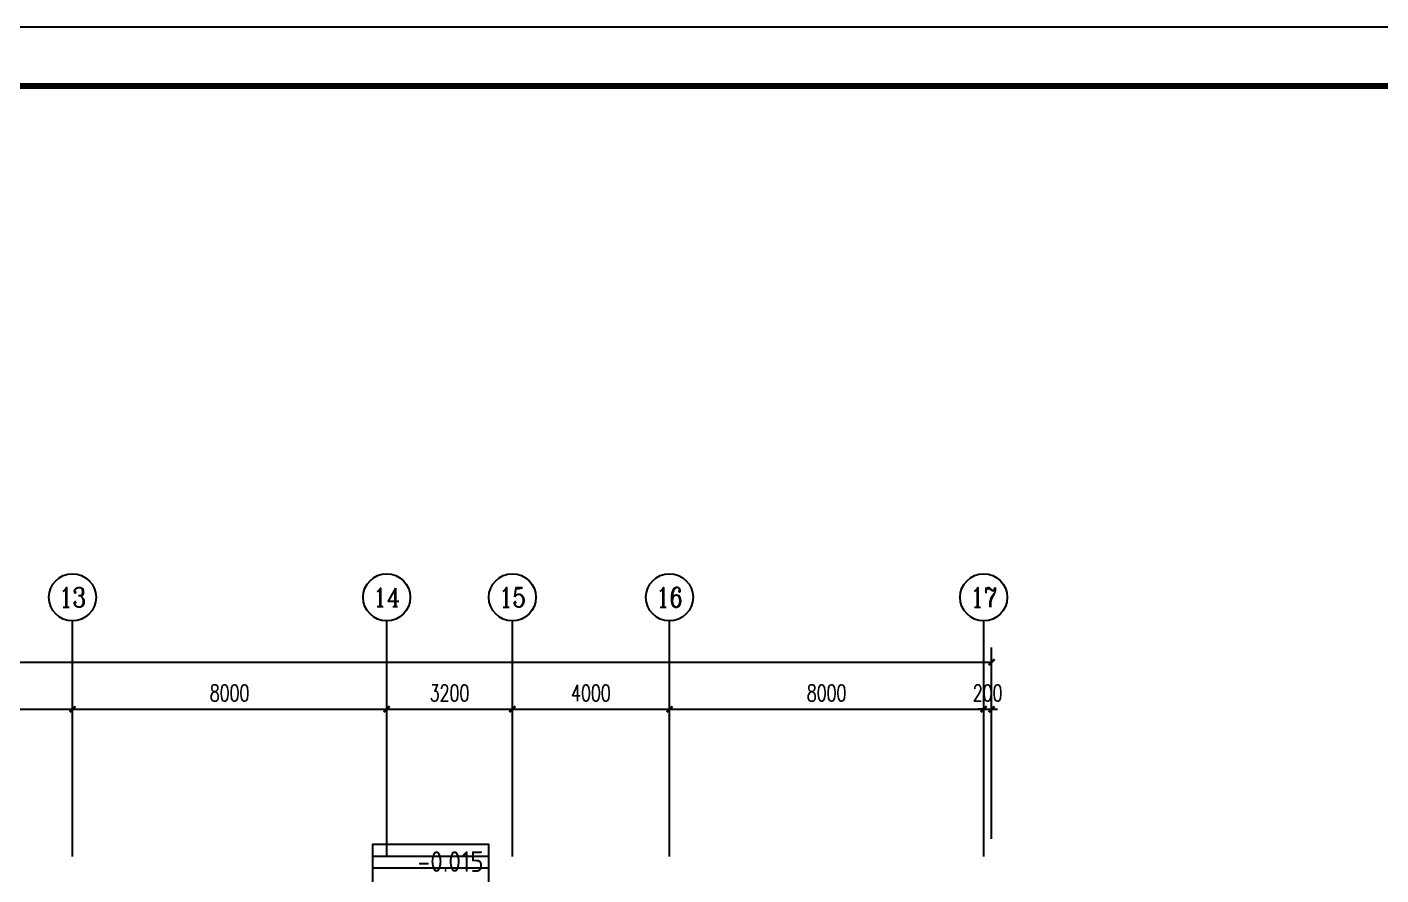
# Model space of a CAD drawing. Extents: x 1725663 to 4653551, y -550461 to 248782.
# Drawn here: x 2142894 to 2177363, y -26859 to -5262 of the extents above; entities that cross this region are included whole.
import ezdxf
from ezdxf.enums import TextEntityAlignment as Align

# ---------------------------------------------------------------- set-up
doc = ezdxf.new("R2010")
doc.units = 0
doc.header["$LTSCALE"] = 1000
for name, color, linetype in [('0-底图', 7, 'Continuous'), ('A-ANNO-TXT', 7, 'Continuous'), ('AXIS', 3, 'Continuous'), ('AXIS_TEXT', 7, 'Continuous'), ('BTTK', 7, 'Continuous'), ('E2-楼梯、坡道', 52, 'Continuous'), ('PUB_TITLE', 4, 'Continuous')]:
    doc.layers.add(name, color=color, linetype=linetype)
doc.styles.add('_TCH_AXIS', font='COMPLEX', dxfattribs={"bigfont": 'GBCBIG'})
doc.styles.add('A_DIM_T3', font='SIMPLEX', dxfattribs={"width": 0.7, "bigfont": 'HZ'})
doc.styles.add('COMPLEX', font='COMPLEX')
doc.styles.add('HZ(TK)', font='geniso.shx', dxfattribs={"width": 0.9, "bigfont": 'hztxt.shx'})
doc.styles.get("Standard").update_dxf_attribs({"font": 'geniso.shx', "bigfont": 'hztxt.shx'})
doc.dimstyles.new('_TCH_ARCH&&150', dxfattribs={"dimtxt": 420, "dimasz": 150, "dimexe": 375, "dimexo": 450, "dimgap": 202.5, "dimtad": 1, "dimdec": 0, "dimzin": 0, "dimdsep": 46, "dimtxsty": 'A_DIM_T3', "dimblk": 'ARCHTICK', "dimcen": 0.09, "dimclrt": 7, "dimazin": 2, "dimtfac": 1, "dimtdec": 0, "dimtix": 1, "dimtmove": 2, "dimatfit": 3, "dimfxl": 150, "dimtolj": 1, "dimtzin": 0, "dimarcsym": 0})

# ---------------------------------------------------------------- blocks, each defined once
blk = doc.blocks.new('vhtemplate_2020年新竖式图框_A0')
at = {"layer": 'PUB_TITLE', "color": 7}
blk.add_lwpolyline([(0, 0), (1189, 0), (1189, 841), (0, 841)], close=True, dxfattribs=at)
at = {"layer": 'PUB_TITLE', "const_width": 1}
blk.add_lwpolyline([(25, 10), (1179, 10), (1179, 831), (25, 831)], close=True, dxfattribs=at)
at = {"layer": 'BTTK', "color": 4, "style": 'HZ(TK)', "width": 0.9}
for tag, p in [('合作单位', (1144, 743.5)), ('建设单位', (1144, 209.5)), ('工程名称', (1144, 176.5)), ('子项名称', (1154, 160)), ('图纸名称', (1144, 141))]:
    blk.add_attdef(tag, text='', height=3.5, dxfattribs=at).set_placement(p, align=Align.MIDDLE_CENTER)
for tag, p in [('注册证书号', (1156.5, 309.01)), ('注册印章号', (1156.5, 301.01)), ('设计号', (1154, 193)), ('图别', (1137.75, 34)), ('图号', (1170.25, 34)), ('版本号', (1137.75, 26)), ('日期', (1170.25, 26))]:
    blk.add_attdef(tag, text='', height=3.5, dxfattribs=at).set_placement(p, align=Align.MIDDLE)
blk = doc.blocks.new('_ArchTick')
at = {"color": 0, "linetype": 'ByBlock', "const_width": 0.4}
blk.add_lwpolyline([(-0.5, -0.5), (0.5, 0.5)], dxfattribs=at)
blk = doc.blocks.new('*D707')
at = {"layer": 'AXIS', "color": 0, "lineweight": -2, "transparency": 16777216}
for p, q in [((1497007, 55195), (1497007, 60070)), ((1604207, 55195), (1604207, 60070)), ((1497007, 59695), (1604207, 59695))]:
    blk.add_line(p, q, dxfattribs=at)
at = {"layer": 'Defpoints', "color": 0, "transparency": 16777216}
for p in [(1604207, 59695), (1497007, 54745), (1604207, 54745)]:
    blk.add_point(p, dxfattribs=at)
at = {"layer": 'AXIS', "color": 0, "lineweight": -2, "transparency": 16777216, "xscale": 150, "yscale": 150, "zscale": 150, "rotation": 180}
blk.add_blockref('_ArchTick', (1497007, 59695), dxfattribs=at)
at = {"layer": 'AXIS', "color": 0, "lineweight": -2, "transparency": 16777216, "xscale": 150, "yscale": 150, "zscale": 150}
blk.add_blockref('_ArchTick', (1604207, 59695), dxfattribs=at)
at = {"layer": 'AXIS', "color": 7, "transparency": 16777216, "insert": (1550607, 60108), "char_height": 420, "attachment_point": 5, "style": 'A_DIM_T3'}
blk.add_mtext('\\A1;107200', dxfattribs=at)
blk = doc.blocks.new('*D720')
at = {"layer": 'AXIS', "color": 0, "lineweight": -2, "transparency": 16777216}
for p, q in [((1572807, 55195), (1572807, 58870)), ((1580807, 55195), (1580807, 58870)), ((1572807, 58495), (1580807, 58495))]:
    blk.add_line(p, q, dxfattribs=at)
at = {"layer": 'Defpoints', "color": 0, "transparency": 16777216}
for p in [(1580807, 58495), (1572807, 54745), (1580807, 54745)]:
    blk.add_point(p, dxfattribs=at)
at = {"layer": 'AXIS', "color": 0, "lineweight": -2, "transparency": 16777216, "xscale": 150, "yscale": 150, "zscale": 150, "rotation": 180}
blk.add_blockref('_ArchTick', (1572807, 58495), dxfattribs=at)
at = {"layer": 'AXIS', "color": 0, "lineweight": -2, "transparency": 16777216, "xscale": 150, "yscale": 150, "zscale": 150}
blk.add_blockref('_ArchTick', (1580807, 58495), dxfattribs=at)
at = {"layer": 'AXIS', "color": 7, "transparency": 16777216, "insert": (1576807, 58908), "char_height": 420, "attachment_point": 5, "style": 'A_DIM_T3'}
blk.add_mtext('\\A1;8000', dxfattribs=at)
blk = doc.blocks.new('*D721')
at = {"layer": 'AXIS', "color": 0, "lineweight": -2, "transparency": 16777216}
for p, q in [((1580807, 55195), (1580807, 58870)), ((1588807, 55195), (1588807, 58870)), ((1580807, 58495), (1588807, 58495))]:
    blk.add_line(p, q, dxfattribs=at)
at = {"layer": 'Defpoints', "color": 0, "transparency": 16777216}
for p in [(1588807, 58495), (1580807, 54745), (1588807, 54745)]:
    blk.add_point(p, dxfattribs=at)
at = {"layer": 'AXIS', "color": 0, "lineweight": -2, "transparency": 16777216, "xscale": 150, "yscale": 150, "zscale": 150, "rotation": 180}
blk.add_blockref('_ArchTick', (1580807, 58495), dxfattribs=at)
at = {"layer": 'AXIS', "color": 0, "lineweight": -2, "transparency": 16777216, "xscale": 150, "yscale": 150, "zscale": 150}
blk.add_blockref('_ArchTick', (1588807, 58495), dxfattribs=at)
at = {"layer": 'AXIS', "color": 7, "transparency": 16777216, "insert": (1584807, 58908), "char_height": 420, "attachment_point": 5, "style": 'A_DIM_T3'}
blk.add_mtext('\\A1;8000', dxfattribs=at)
blk = doc.blocks.new('*D722')
at = {"layer": 'AXIS', "color": 0, "lineweight": -2, "transparency": 16777216}
for p, q in [((1588807, 55195), (1588807, 58870)), ((1592007, 55195), (1592007, 58870)), ((1588807, 58495), (1592007, 58495))]:
    blk.add_line(p, q, dxfattribs=at)
at = {"layer": 'Defpoints', "color": 0, "transparency": 16777216}
for p in [(1592007, 58495), (1588807, 54745), (1592007, 54745)]:
    blk.add_point(p, dxfattribs=at)
at = {"layer": 'AXIS', "color": 0, "lineweight": -2, "transparency": 16777216, "xscale": 150, "yscale": 150, "zscale": 150, "rotation": 180}
blk.add_blockref('_ArchTick', (1588807, 58495), dxfattribs=at)
at = {"layer": 'AXIS', "color": 0, "lineweight": -2, "transparency": 16777216, "xscale": 150, "yscale": 150, "zscale": 150}
blk.add_blockref('_ArchTick', (1592007, 58495), dxfattribs=at)
at = {"layer": 'AXIS', "color": 7, "transparency": 16777216, "insert": (1590407, 58908), "char_height": 420, "attachment_point": 5, "style": 'A_DIM_T3'}
blk.add_mtext('\\A1;3200', dxfattribs=at)
blk = doc.blocks.new('*D723')
at = {"layer": 'AXIS', "color": 0, "lineweight": -2, "transparency": 16777216}
for p, q in [((1592007, 55195), (1592007, 58870)), ((1596007, 55195), (1596007, 58870)), ((1592007, 58495), (1596007, 58495))]:
    blk.add_line(p, q, dxfattribs=at)
at = {"layer": 'Defpoints', "color": 0, "transparency": 16777216}
for p in [(1596007, 58495), (1592007, 54745), (1596007, 54745)]:
    blk.add_point(p, dxfattribs=at)
at = {"layer": 'AXIS', "color": 0, "lineweight": -2, "transparency": 16777216, "xscale": 150, "yscale": 150, "zscale": 150, "rotation": 180}
blk.add_blockref('_ArchTick', (1592007, 58495), dxfattribs=at)
at = {"layer": 'AXIS', "color": 0, "lineweight": -2, "transparency": 16777216, "xscale": 150, "yscale": 150, "zscale": 150}
blk.add_blockref('_ArchTick', (1596007, 58495), dxfattribs=at)
at = {"layer": 'AXIS', "color": 7, "transparency": 16777216, "insert": (1594007, 58908), "char_height": 420, "attachment_point": 5, "style": 'A_DIM_T3'}
blk.add_mtext('\\A1;4000', dxfattribs=at)
blk = doc.blocks.new('*D724')
at = {"layer": 'AXIS', "color": 0, "lineweight": -2, "transparency": 16777216}
for p, q in [((1596007, 55195), (1596007, 58870)), ((1604007, 55195), (1604007, 58870)), ((1596007, 58495), (1604007, 58495))]:
    blk.add_line(p, q, dxfattribs=at)
at = {"layer": 'Defpoints', "color": 0, "transparency": 16777216}
for p in [(1604007, 58495), (1596007, 54745), (1604007, 54745)]:
    blk.add_point(p, dxfattribs=at)
at = {"layer": 'AXIS', "color": 0, "lineweight": -2, "transparency": 16777216, "xscale": 150, "yscale": 150, "zscale": 150, "rotation": 180}
blk.add_blockref('_ArchTick', (1596007, 58495), dxfattribs=at)
at = {"layer": 'AXIS', "color": 0, "lineweight": -2, "transparency": 16777216, "xscale": 150, "yscale": 150, "zscale": 150}
blk.add_blockref('_ArchTick', (1604007, 58495), dxfattribs=at)
at = {"layer": 'AXIS', "color": 7, "transparency": 16777216, "insert": (1600007, 58908), "char_height": 420, "attachment_point": 5, "style": 'A_DIM_T3'}
blk.add_mtext('\\A1;8000', dxfattribs=at)
blk = doc.blocks.new('*D725')
at = {"layer": 'AXIS', "color": 0, "lineweight": -2, "transparency": 16777216}
for p, q in [((1604007, 55195), (1604007, 58870)), ((1604207, 55195), (1604207, 58870)), ((1604007, 58495), (1603857, 58495)), ((1604007, 58495), (1604207, 58495)), ((1604207, 58495), (1604357, 58495))]:
    blk.add_line(p, q, dxfattribs=at)
at = {"layer": 'Defpoints', "color": 0, "transparency": 16777216}
for p in [(1604207, 58495), (1604007, 54745), (1604207, 54745)]:
    blk.add_point(p, dxfattribs=at)
at = {"layer": 'AXIS', "color": 0, "lineweight": -2, "transparency": 16777216, "xscale": 150, "yscale": 150, "zscale": 150}
blk.add_blockref('_ArchTick', (1604007, 58495), dxfattribs=at)
at = {"layer": 'AXIS', "color": 0, "lineweight": -2, "transparency": 16777216, "xscale": 150, "yscale": 150, "zscale": 150, "rotation": 180}
blk.add_blockref('_ArchTick', (1604207, 58495), dxfattribs=at)
at = {"layer": 'AXIS', "color": 7, "transparency": 16777216, "insert": (1604107, 58908), "char_height": 420, "attachment_point": 5, "style": 'A_DIM_T3'}
blk.add_mtext('\\A1;200', dxfattribs=at)
blk = doc.blocks.new('_AXISO')
blk.add_circle((0, 0), 0.5)
at = {"layer": 'AXIS_TEXT', "style": 'COMPLEX', "width": 1.041667}
blk.add_attdef('A', text='', height=0.56, dxfattribs=at).set_placement((-0.25, -0.28), (0.25, -0.28), align=Align.FIT)
blk = doc.blocks.new('ghj')
at = {"layer": 'AXIS'}
for p, q in [((1580807, 54745.3), (1580807, 60745.3)), ((1588807, 54745.3), (1588807, 60745.3)), ((1592007, 54745.3), (1592007, 60745.3)), ((1596007, 54745.3), (1596007, 60745.3)), ((1604007, 54745.3), (1604007, 60745.3))]:
    blk.add_line(p, q, dxfattribs=at)
at = {"layer": 'E2-楼梯、坡道'}
for points in [[(1591407, 54745.3), (1591407, 55045.3), (1588449.6, 55045.3), (1588449.6, 54745.3)], [(1591407, 54445.3), (1591407, 54745.3), (1588449.6, 54745.3), (1588449.6, 54445.3)], [(1591407, 52945.3), (1591407, 54445.3), (1588449.6, 54445.3), (1588449.6, 52945.3)]]:
    blk.add_lwpolyline(points, dxfattribs=at)
at = {"layer": 'AXIS'}
ref = blk.add_blockref('_AXISO', (1580807, 61345.3), dxfattribs=dict(at, xscale=1200, yscale=1200, zscale=1200))
ref.add_attrib('A', '13', dxfattribs={"layer": 'AXIS_TEXT', "height": 492.67, "style": '_TCH_AXIS'}).set_placement((1580466.8, 61098.9), (1581147.2, 61098.9), align=Align.FIT)
ref = blk.add_blockref('_AXISO', (1588807, 61345.3), dxfattribs=dict(at, xscale=1200, yscale=1200, zscale=1200))
ref.add_attrib('A', '14', dxfattribs={"layer": 'AXIS_TEXT', "height": 471.11, "style": '_TCH_AXIS'}).set_placement((1588459.3, 61109.7), (1589154.7, 61109.7), align=Align.FIT)
ref = blk.add_blockref('_AXISO', (1592007, 61345.3), dxfattribs=dict(at, xscale=1200, yscale=1200, zscale=1200))
ref.add_attrib('A', '15', dxfattribs={"layer": 'AXIS_TEXT', "height": 492.67, "style": '_TCH_AXIS'}).set_placement((1591666.8, 61098.9), (1592347.2, 61098.9), align=Align.FIT)
ref = blk.add_blockref('_AXISO', (1596007, 61345.3), dxfattribs=dict(at, xscale=1200, yscale=1200, zscale=1200))
ref.add_attrib('A', '16', dxfattribs={"layer": 'AXIS_TEXT', "height": 492.67, "style": '_TCH_AXIS'}).set_placement((1595666.8, 61098.9), (1596347.2, 61098.9), align=Align.FIT)
ref = blk.add_blockref('_AXISO', (1604007, 61345.3), dxfattribs=dict(at, xscale=1200, yscale=1200, zscale=1200))
ref.add_attrib('A', '17', dxfattribs={"layer": 'AXIS_TEXT', "height": 492.67, "style": '_TCH_AXIS'}).set_placement((1603666.8, 61098.9), (1604347.2, 61098.9), align=Align.FIT)
at = {"layer": 'A-ANNO-TXT', "color": 7}
blk.add_text('-0.015', height=525, dxfattribs=at).set_placement((1589592.2, 54352.8))
at = {"layer": 'AXIS'}
for p1, p2, distance, picture, middle in [((1497007, 54745.3), (1604207, 54745.3), 4950, '*D707', (1550607, 60107.8)), ((1572807, 54745.3), (1580807, 54745.3), 3750, '*D720', (1576807, 58907.8)), ((1580807, 54745.3), (1588807, 54745.3), 3750, '*D721', (1584807, 58907.8)), ((1588807, 54745.3), (1592007, 54745.3), 3750, '*D722', (1590407, 58907.8)), ((1592007, 54745.3), (1596007, 54745.3), 3750, '*D723', (1594007, 58907.8)), ((1596007, 54745.3), (1604007, 54745.3), 3750, '*D724', (1600007, 58907.8)), ((1604007, 54745.3), (1604207, 54745.3), 3750, '*D725', (1604107, 58907.8))]:
    dim = blk.add_aligned_dim(p1=p1, p2=p2, distance=distance, dimstyle='_TCH_ARCH&&150', dxfattribs=at)
    dim.commit()
    dim.dimension.update_dxf_attribs({"geometry": picture, "text_midpoint": middle})

msp = doc.modelspace()

# ---------------------------------------------------------------- block references
at = {"layer": '0-底图', "xscale": 150, "yscale": 150, "zscale": 150}
msp.add_blockref('vhtemplate_2020年新竖式图框_A0', (2031892, -131412), dxfattribs=at)
at = {"layer": '0-底图'}
msp.add_blockref('ghj', (563243, -81133), dxfattribs=at)

doc.saveas('drawing.dxf')
